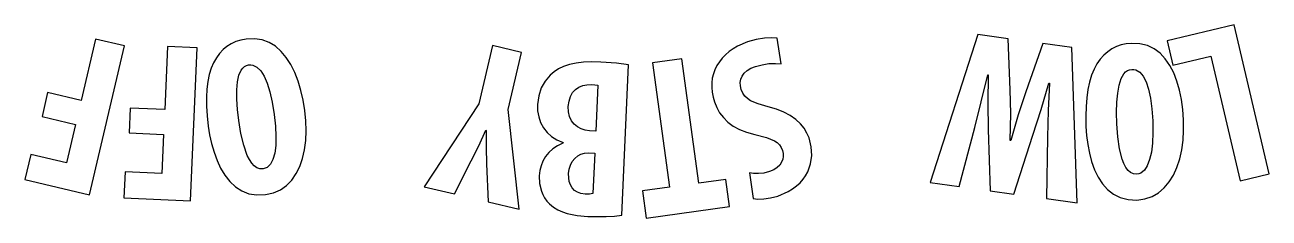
# Model space of a CAD drawing. Extents: x -39.7 to -17.7, y 120.1 to 123.5.
import ezdxf

# ---------------------------------------------------------------- set-up
doc = ezdxf.new("R2010")
doc.units = 0
doc.layers.add('LAYER_1', color=18, linetype='CONTINUOUS')

msp = doc.modelspace()

# ---------------------------------------------------------------- linework, layer by layer
at = {"layer": 'LAYER_1'}
for points in [[(-18.315, 123.479), (-19.5, 123.2), (-19.399, 122.768), (-18.724, 122.926), (-18.208, 120.731), (-17.698, 120.851)], [(-26.385, 123.244), (-26.48, 123.252), (-26.608, 123.246), (-26.754, 123.222), (-26.908, 123.18), (-27.085, 123.103), (-27.162, 123.058), (-27.233, 123.008), (-27.297, 122.953), (-27.354, 122.894), (-27.404, 122.829), (-27.447, 122.76), (-27.483, 122.688), (-27.509, 122.613), (-27.528, 122.537), (-27.538, 122.457), (-27.539, 122.376), (-27.531, 122.293), (-27.516, 122.207), (-27.491, 122.119), (-27.451, 122.02), (-27.399, 121.928), (-27.333, 121.843), (-27.254, 121.764), (-27.16, 121.694), (-27.05, 121.634), (-26.923, 121.584), (-26.78, 121.544), (-26.57, 121.491), (-26.43, 121.435), (-26.382, 121.402), (-26.342, 121.363), (-26.312, 121.318), (-26.291, 121.266), (-26.279, 121.213), (-26.277, 121.16), (-26.286, 121.108), (-26.307, 121.055), (-26.339, 121.006), (-26.385, 120.963), (-26.444, 120.925), (-26.516, 120.893), (-26.62, 120.866), (-26.715, 120.855), (-26.8, 120.857), (-26.872, 120.869), (-26.806, 120.414), (-26.723, 120.405), (-26.618, 120.408), (-26.498, 120.426), (-26.373, 120.46), (-26.191, 120.541), (-26.112, 120.588), (-26.041, 120.639), (-25.98, 120.695), (-25.926, 120.755), (-25.881, 120.819), (-25.844, 120.887), (-25.794, 121.03), (-25.773, 121.178), (-25.782, 121.329), (-25.821, 121.485), (-25.857, 121.572), (-25.908, 121.655), (-25.973, 121.735), (-26.054, 121.811), (-26.151, 121.881), (-26.265, 121.942), (-26.396, 121.993), (-26.544, 122.035), (-26.721, 122.084), (-26.856, 122.142), (-26.909, 122.178), (-26.953, 122.223), (-26.989, 122.277), (-27.017, 122.34), (-27.032, 122.402), (-27.034, 122.462), (-27.024, 122.52), (-27.001, 122.576), (-26.964, 122.627), (-26.912, 122.673), (-26.846, 122.713), (-26.765, 122.747), (-26.651, 122.777), (-26.53, 122.796), (-26.413, 122.8), (-26.311, 122.791)], [(-21.694, 123.149), (-21.992, 122.301), (-22.126, 121.893), (-22.26, 121.44), (-22.268, 121.441), (-22.26, 121.917), (-22.267, 122.335), (-22.305, 123.233), (-22.841, 123.307), (-23.68, 120.697), (-23.172, 120.627), (-22.896, 121.669), (-22.781, 122.119), (-22.663, 122.599), (-22.655, 122.598), (-22.665, 122.098), (-22.658, 121.632), (-22.625, 120.552), (-22.204, 120.494), (-21.868, 121.532), (-21.721, 121.988), (-21.588, 122.452), (-21.576, 122.45), (-21.597, 121.968), (-21.613, 121.501), (-21.629, 120.415), (-21.089, 120.341), (-21.178, 123.078)], [(-37.905, 123.11), (-38.416, 123.23), (-38.671, 122.146), (-39.263, 122.285), (-39.363, 121.861), (-38.77, 121.721), (-38.929, 121.046), (-39.561, 121.195), (-39.665, 120.751), (-38.523, 120.482)], [(-36.623, 123.073), (-37.146, 123.097), (-37.196, 121.984), (-37.805, 122.011), (-37.824, 121.576), (-37.216, 121.548), (-37.247, 120.855), (-37.896, 120.885), (-37.916, 120.429), (-36.744, 120.376)], [(-35.418, 120.485), (-35.278, 120.518), (-35.154, 120.572), (-35.046, 120.647), (-34.953, 120.743), (-34.875, 120.856), (-34.811, 120.982), (-34.762, 121.123), (-34.728, 121.276), (-34.707, 121.44), (-34.699, 121.609), (-34.705, 121.785), (-34.724, 121.967), (-34.754, 122.149), (-34.793, 122.321), (-34.843, 122.484), (-34.902, 122.639), (-34.971, 122.78), (-35.051, 122.904), (-35.141, 123.011), (-35.242, 123.101), (-35.354, 123.17), (-35.478, 123.214), (-35.612, 123.233), (-35.758, 123.228), (-35.852, 123.211), (-35.94, 123.184), (-36.021, 123.147), (-36.097, 123.1), (-36.166, 123.043), (-36.228, 122.976), (-36.285, 122.899), (-36.336, 122.812), (-36.378, 122.714), (-36.412, 122.604), (-36.437, 122.482), (-36.453, 122.348), (-36.461, 122.202), (-36.459, 122.044), (-36.448, 121.874), (-36.428, 121.692), (-36.403, 121.537), (-36.369, 121.384), (-36.326, 121.235), (-36.273, 121.088), (-36.209, 120.95), (-36.134, 120.826), (-36.047, 120.717), (-35.949, 120.623), (-35.837, 120.549), (-35.711, 120.501), (-35.572, 120.48)], [(-31.407, 123.114), (-31.648, 122.089), (-32.614, 120.625), (-32.083, 120.5), (-31.783, 121.079), (-31.65, 121.347), (-31.528, 121.62), (-31.52, 121.619), (-31.523, 121.314), (-31.515, 121.029), (-31.483, 120.359), (-30.937, 120.231), (-31.133, 121.988), (-30.897, 122.994)], [(-20.036, 120.389), (-19.894, 120.41), (-19.765, 120.452), (-19.65, 120.517), (-19.549, 120.604), (-19.461, 120.709), (-19.386, 120.83), (-19.325, 120.965), (-19.276, 121.114), (-19.241, 121.275), (-19.217, 121.443), (-19.207, 121.619), (-19.209, 121.802), (-19.222, 121.986), (-19.246, 122.161), (-19.28, 122.328), (-19.325, 122.487), (-19.381, 122.634), (-19.449, 122.765), (-19.53, 122.88), (-19.622, 122.979), (-19.727, 123.058), (-19.846, 123.113), (-19.978, 123.144), (-20.124, 123.152), (-20.219, 123.144), (-20.309, 123.125), (-20.393, 123.096), (-20.473, 123.056), (-20.547, 123.005), (-20.615, 122.944), (-20.679, 122.873), (-20.737, 122.791), (-20.789, 122.697), (-20.833, 122.59), (-20.869, 122.471), (-20.897, 122.339), (-20.917, 122.195), (-20.93, 122.037), (-20.935, 121.867), (-20.932, 121.684), (-20.921, 121.527), (-20.901, 121.372), (-20.871, 121.219), (-20.832, 121.068), (-20.781, 120.925), (-20.718, 120.795), (-20.641, 120.678), (-20.552, 120.575), (-20.447, 120.491), (-20.327, 120.432), (-20.189, 120.398)], [(-29.008, 122.773), (-29.221, 122.803), (-29.494, 122.823), (-29.656, 122.826), (-29.802, 122.819), (-29.933, 122.803), (-30.05, 122.778), (-30.153, 122.744), (-30.244, 122.701), (-30.323, 122.651), (-30.391, 122.591), (-30.481, 122.488), (-30.549, 122.368), (-30.594, 122.23), (-30.615, 122.072), (-30.612, 121.962), (-30.593, 121.857), (-30.559, 121.759), (-30.51, 121.666), (-30.445, 121.583), (-30.366, 121.511), (-30.272, 121.453), (-30.164, 121.406), (-30.165, 121.39), (-30.261, 121.345), (-30.344, 121.291), (-30.414, 121.228), (-30.472, 121.156), (-30.518, 121.077), (-30.552, 120.995), (-30.573, 120.909), (-30.583, 120.819), (-30.578, 120.68), (-30.547, 120.547), (-30.522, 120.485), (-30.489, 120.426), (-30.449, 120.372), (-30.401, 120.322), (-30.33, 120.265), (-30.255, 120.218), (-30.175, 120.18), (-30.09, 120.152), (-29.912, 120.115), (-29.725, 120.099), (-29.401, 120.097), (-29.257, 120.107), (-29.127, 120.124)], [(-28.066, 122.882), (-28.585, 122.811), (-28.284, 120.616), (-28.76, 120.551), (-28.694, 120.071), (-27.226, 120.273), (-27.292, 120.752), (-27.765, 120.688)], [(-35.46, 120.94), (-35.516, 120.941), (-35.569, 120.959), (-35.617, 120.992), (-35.661, 121.042), (-35.701, 121.104), (-35.738, 121.177), (-35.801, 121.355), (-35.851, 121.563), (-35.888, 121.791), (-35.912, 121.989), (-35.924, 122.17), (-35.924, 122.331), (-35.912, 122.475), (-35.887, 122.594), (-35.845, 122.683), (-35.819, 122.717), (-35.788, 122.743), (-35.754, 122.762), (-35.716, 122.773), (-35.677, 122.775), (-35.639, 122.769), (-35.568, 122.734), (-35.502, 122.67), (-35.442, 122.576), (-35.388, 122.451), (-35.34, 122.297), (-35.299, 122.114), (-35.264, 121.901), (-35.241, 121.695), (-35.232, 121.512), (-35.237, 121.352), (-35.255, 121.215), (-35.286, 121.104), (-35.331, 121.021), (-35.389, 120.966), (-35.423, 120.949)], [(-20.036, 120.846), (-20.092, 120.853), (-20.143, 120.875), (-20.187, 120.913), (-20.227, 120.966), (-20.261, 121.032), (-20.291, 121.108), (-20.338, 121.291), (-20.368, 121.502), (-20.385, 121.733), (-20.39, 121.933), (-20.386, 122.113), (-20.371, 122.274), (-20.346, 122.416), (-20.31, 122.532), (-20.261, 122.618), (-20.231, 122.649), (-20.198, 122.672), (-20.163, 122.688), (-20.123, 122.695), (-20.084, 122.693), (-20.048, 122.684), (-19.98, 122.643), (-19.92, 122.573), (-19.869, 122.474), (-19.826, 122.345), (-19.793, 122.187), (-19.769, 122.001), (-19.753, 121.785), (-19.75, 121.578), (-19.757, 121.395), (-19.776, 121.236), (-19.807, 121.102), (-19.848, 120.994), (-19.9, 120.915), (-19.963, 120.866), (-19.998, 120.852)], [(-29.585, 121.604), (-29.697, 121.609), (-29.775, 121.621), (-29.845, 121.644), (-29.909, 121.68), (-29.967, 121.729), (-30.014, 121.789), (-30.047, 121.861), (-30.066, 121.944), (-30.071, 122.039), (-30.058, 122.136), (-30.033, 122.218), (-29.994, 122.286), (-29.943, 122.34), (-29.883, 122.381), (-29.816, 122.409), (-29.743, 122.424), (-29.665, 122.426), (-29.601, 122.422), (-29.549, 122.413)], [(-29.635, 120.504), (-29.694, 120.494), (-29.772, 120.494), (-29.847, 120.505), (-29.91, 120.527), (-29.962, 120.56), (-30.003, 120.605), (-30.033, 120.658), (-30.053, 120.718), (-30.064, 120.784), (-30.065, 120.856), (-30.054, 120.936), (-30.032, 121.007), (-30, 121.07), (-29.957, 121.125), (-29.905, 121.168), (-29.848, 121.199), (-29.784, 121.217), (-29.715, 121.222), (-29.603, 121.217)]]:
    msp.add_lwpolyline(points, close=True, dxfattribs=at)

doc.saveas('drawing.dxf')
